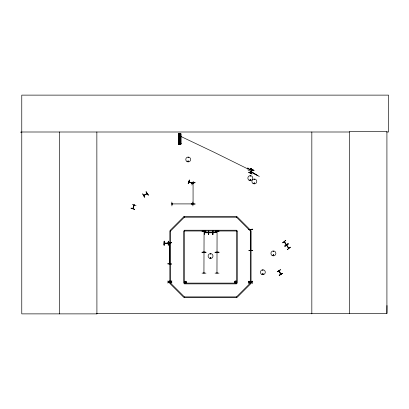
<?xml version="1.0" encoding="UTF-8"?>
<svg xmlns="http://www.w3.org/2000/svg" width="409" height="409" viewBox="0 0 409 409"><rect width="100%" height="100%" fill="white"/><g stroke="black" fill="none" stroke-linecap="round" stroke-linejoin="round"><path stroke-width="0.61" d="M386.638 132L388.55 132L388.55 95.123L21.769 95.123L21.769 313.877L96.913 313.877L96.861 313.447L386.919 313.447L386.975 305.538M251.371 171.504L251.54 171.207M133.032 208.651L133.007 208.212L132.869 208.621M133.994 205.292L134.249 204.965M193.074 183.385L193.206 182.951L193.033 183.304M193.206 203.442L193.058 203.825M203.892 252.266C204.132 250.875 204.065 253.999 203.912 251.913M204.106 252.573L203.933 252.184M216.918 251.913L216.923 252.537M250.722 229.843L250.748 229.434M250.896 250.308L250.743 249.925L250.881 250.359M188.421 157.496L188.033 157.332L188.385 157.537M210.753 254.061L210.395 253.851L210.681 254.142M210.896 257.859C209.817 259.086 210.553 256.438 210.85 258.033M250.114 176.08C250.922 175.481 249.991 176.852 250.277 175.89M254.127 179.357L254.485 179.561L254.28 179.224M254.076 183.196C254.797 184.198 254.301 182.235 254.168 183.431M262.65 270.191C263.345 269.521 262.752 270.988 262.726 270.052M262.501 273.948C263.125 275.421 263.416 272.777 262.512 274.045M263.089 274.107C262.598 273.089 262.629 275.001 263.089 273.984M273.192 251.361L273.611 251.31L273.217 251.412M273.631 255.277C273.263 254.265 272.982 256.106 273.667 255.221M147.153 193.59L143.769 195.476L144.229 195.4M185.257 282.87L185.343 282.077L184.934 282.716L185.911 282.629L185.824 281.653L184.848 281.735L184.934 282.716M185.4 282.072L185.502 281.499M235.507 282.665L235.696 281.898L235.865 282.634L235.507 282.665L234.945 281.862L235.39 281.331L236.279 281.745L235.865 282.634M235.645 281.873L235.748 281.3M132.853 208.534L134.101 204.924L133.983 205.333M169.648 242.972L169.669 243.324M169.653 263.764L169.822 263.396L169.638 263.795M169.817 263.764L169.801 263.386M203.933 273.11L204.071 231.336M216.944 231.417L217.123 231.688M217.118 273.028L217.097 272.716M250.727 229.51L250.906 229.853M251.545 171.289L251.223 171.074M286.387 244.996L284.199 241.806L286.397 244.935M286.31 244.531C287.021 246.049 284.025 240.252 284.413 242.108M286.74 245.507L286.648 245.022M288.713 248.289L288.498 248.053M179.679 144.137L179.934 144.152M133.043 208.595L134.075 204.991M131.013 208.222L134.719 209.459M133.007 208.626L134.239 205.001M136.039 205.569L132.352 204.265M189.27 182.046L188.932 181.744M188.953 181.918L192.578 183.13L188.886 181.893L189.26 182.046M280.773 274.301L278.856 270.901L280.738 274.321M280.564 274.01C281.99 274.996 278.181 269.567 279.199 271.198M188.155 183.61L189.413 179.904L188.206 183.631M193.309 181.412L191.852 185.042M187.889 161.105C188.171 162.588 188.958 160.42 187.966 161.044M187.987 161.161C188.426 162.317 188.452 160.292 188.012 161.412M210.318 257.726C210.661 258.882 210.916 256.913 210.323 257.921M249.996 179.745C250.487 181.392 250.86 178.58 249.986 180.026M250.528 180.052C250.221 178.932 249.965 180.875 250.553 179.873M179.919 144.096L179.699 143.717M216.964 252.578L217.118 251.908M286.515 245.103L288.734 248.324L286.515 245.18M164.295 243.084L168.16 243.222M204.643 232.634L208.508 232.603M208.713 232.634L212.624 232.634M212.946 232.634L216.857 232.634L212.987 232.772M247.399 168.661L247.88 167.813M248.636 168.242L248.156 169.091L213.59 152.015L178.825 135.486L180.778 135.486M249.945 172.787L251.888 169.392M250.088 172.869L252.036 169.479L250.134 172.895M250.932 171.683L256.428 174.986L250.916 171.714M250.512 173.109L252.445 169.709M250.686 173.206L252.629 169.812M252.026 173.963L248.524 172.209L252.01 173.989M253.718 173.283L259.311 176.509M254.536 183.385L254.27 183.493M171.918 203.907L192.849 203.907M212.624 232.772L208.713 232.772M185.451 282.098L185.824 281.653M235.18 282.517L235.553 282.067M235.696 281.898L236.075 281.448M236.525 282.818C233.984 284.454 233.984 279.511 236.525 281.147M147.082 193.631L143.804 195.614M169.807 243.283L169.822 242.972M203.933 231.376L204.071 231.77M254.142 182.941C253.646 184.362 255.41 182.879 254.24 182.925M273.217 254.889C272.614 256.377 274.69 254.715 273.156 254.971M282.619 242.777L285.743 240.426L282.65 242.823M284.848 246.008L288.105 243.841M284.899 246.085L288.151 243.907L284.961 246.172M142.741 193.892L144.617 197.332L142.731 193.897M148.309 195.042L146.069 191.831L148.293 195.052M143.769 195.476L147.036 193.426L146.759 193.779M279.229 275.405L282.537 273.314L279.219 275.39M279.137 275.242L282.553 273.34M192.491 183.263L188.897 181.908L192.532 183.278M204.071 273.11L204.065 272.716M184.725 282.42L185.277 282.22M185.482 282.144L186.034 281.944M234.976 282.22L235.523 282.021M235.732 281.944L236.279 281.745M171.944 203.881L172.353 204.04L171.933 204.065M208.467 232.813L204.643 232.772M168.119 243.263L164.336 243.222M188.217 161.529L188.442 161.233M273.314 254.879L273.58 254.914M235.61 282.092L236.157 282.43M192.838 202.02L192.915 205.931M171.959 203.907L172.312 203.907L172 204.065M195.093 203.922L191.187 203.892M191.187 204.091L195.093 204.065M171.933 205.931L171.852 202.02M202.046 231.131L205.952 231.126M215.073 231.131L218.984 231.126M202.046 231.295L205.952 231.269M215.073 231.295L218.984 231.269M167.777 242.849L171.688 242.823M202.046 252.138L205.957 252.169M215.078 252.195L218.984 252.118M167.782 263.841L171.688 264.025L167.782 263.831M202.046 273.125L205.957 273.151M215.078 273.125L218.984 273.151M20.45 132.153L21.769 132.148M21.769 132L349.378 132M178.825 134.771L180.778 134.771M178.825 136.565L180.778 136.565M178.82 137.516L180.773 137.516M178.82 138.59L180.773 138.59M178.825 143.201L180.778 143.201M178.498 143.503L181.105 143.503M178.498 143.585L181.105 143.585M179.643 143.692L179.95 143.692M179.643 143.707L179.95 143.707M178.672 144.285L180.931 144.275L180.921 133.687L178.672 133.697L178.718 144.285M179.643 144.29L179.95 144.29M208.559 230.748L208.605 234.659M208.692 230.748L208.687 234.659M212.629 230.748L212.629 234.659L212.946 234.659L212.941 230.748M204.612 234.659L204.423 230.748M286.689 245.083L288.826 248.212M234.945 281.862L235.518 281.965M235.737 282L236.31 282.103M184.694 282.062L185.272 282.164M185.487 282.2L186.064 282.302M131.064 208.069L134.766 209.321M250.881 229.429L250.732 229.812M250.564 168.61L253.979 170.512M248.452 168.569L251.284 170.175L248.34 168.764M251.259 170.221L252.097 170.696M251.203 170.318L252.046 170.793M251.203 171.003L251.581 171.218M251.126 171.146L251.504 171.361M251.07 171.238L251.448 171.453M250.993 171.381L251.371 171.596M247.9 169.858L254.562 173.631M255.211 174.076L257.844 175.599M217.097 231.376L217.102 231.729M216.964 273.11L217.072 230.748M203.892 273.033L203.933 272.716M235.093 281.535L235.543 281.913L235.39 281.331M184.848 281.735L185.292 282.113M185.466 282.256L185.911 282.629M146.085 191.821L148.145 195.139M185.144 281.53L185.343 282.077M185.415 282.287L185.614 282.834M216.923 273.033L216.959 272.716M204.106 251.908L204.071 252.578M250.748 229.827L250.748 229.475L250.748 250.318M204.071 231.376L204.071 231.729M169.663 263.427L169.669 263.779L169.669 242.931M386.919 313.447L386.919 131.575L349.378 131.575L349.378 313.447M311.832 132L311.832 313.877M212.838 230.748L212.838 234.659M212.746 234.659L212.746 230.748L212.675 234.659M208.769 230.748L208.769 234.659L208.498 234.659L208.513 230.748M193.068 182.992L193.068 203.84M180.625 133.687L180.625 144.275M180.548 134.934L180.543 137.424M180.548 138.671L180.543 143.651M180.502 134.934L180.502 137.424M180.502 138.671L180.502 143.651M180.379 133.687L180.415 144.275M180.292 137.424L180.292 134.934L180.241 137.424M180.292 138.671L180.292 143.651L180.241 138.671M180.098 144.275L179.5 144.275M179.357 137.434L179.346 134.944L179.311 137.434M179.357 143.661L179.346 138.682L179.311 143.661M179.224 133.697L179.183 144.285M179.101 134.944L179.101 137.434M179.101 138.682L179.101 143.661M179.05 134.944L179.06 137.434M179.05 138.682L179.06 143.661M178.932 133.697L178.932 144.285M178.845 144.285L178.825 133.697L178.805 144.285M168.257 241.198L168.257 245.109M164.239 241.198L164.239 245.109M164.096 241.198L164.096 245.109M96.856 132L96.913 313.877M59.315 132L59.315 313.877M179.377 137.94C179.909 139.602 180.671 136.77 179.377 137.94M250.656 168.447L253.953 170.553L250.656 168.447M169.106 280.988L168.605 281.796L167.797 280.988L168.436 282.016L167.777 283.048L168.585 282.225L169.403 283.048L168.759 282.005L169.403 280.988L169.106 280.988M171.642 280.988L171.141 281.796L170.333 280.988L170.972 282.016L170.313 283.048L171.12 282.225L171.944 283.048L171.294 282.005L171.938 280.988L171.642 280.988M249.689 281.193L249.188 282.005L248.381 281.193L249.02 282.225L248.36 283.258L249.168 282.435L249.991 283.258L249.342 282.21L249.986 281.193L249.689 281.193M252.225 281.193L251.724 282.005L250.916 281.193L251.555 282.225L250.896 283.258L251.709 282.435L252.527 283.258L251.878 282.21L252.522 281.193L252.225 281.193M183.851 216.668L170.062 230.456L170.599 230.993L170.599 283.115L184.393 296.903L236.509 296.903L250.298 283.115L250.298 230.993L236.509 217.205L184.393 217.205L170.599 230.993L169.842 230.993L169.842 283.115L170.599 283.115L170.062 283.652L183.851 297.44L184.393 296.903L184.393 297.665L236.509 297.665L236.509 296.903L237.046 297.44L250.835 283.652L250.298 283.115L251.06 283.115L251.06 230.993L250.298 230.993L250.835 230.456L237.046 216.668L236.509 217.205L236.509 216.448L184.393 216.448L184.393 217.205L183.851 216.668M184.546 281.285C183.426 286.315 189.669 280.554 184.546 281.285M288.059 243.774L284.838 245.993L284.991 246.218L288.212 243.999L288.059 243.774M290.416 247.194L287.307 249.572L290.4 247.174M280.533 269.71L277.22 271.801L280.533 269.71M195.093 182.721L191.182 182.961L195.093 182.721M252.767 229.204L248.861 229.444L252.767 229.204M171.688 242.68L167.777 242.9L171.688 242.66M252.767 250.349L248.861 250.589L252.767 250.349M205.957 252.251L202.046 252.491L205.957 252.251M218.984 252.251L215.078 252.491L218.984 252.251M236.509 230.236L184.393 230.236L184.393 283.872L236.509 283.872L236.509 230.236M237.271 230.993L183.631 230.993L183.631 283.115L237.271 283.115L237.271 230.993M164.295 241.198L164.075 245.109L164.295 241.198M168.421 241.198L168.232 245.109L168.421 241.198M180.793 144.275L180.793 133.687L180.778 144.275M253.11 183.554A2.444 2.444 0 0 0 256.775 181.438A2.444 2.444 0 0 0 253.11 179.326A2.444 2.444 0 0 0 253.11 183.554M249.091 180.246A2.474 2.474 0 0 0 252.798 178.109A2.474 2.474 0 0 0 249.091 175.967A2.474 2.474 0 0 0 249.091 180.246M187 161.581A2.439 2.439 0 0 0 190.655 159.469A2.439 2.439 0 0 0 187 157.358A2.439 2.439 0 0 0 187 161.581M272.169 255.533A2.474 2.474 0 0 0 275.876 253.391A2.474 2.474 0 0 0 272.169 251.249A2.474 2.474 0 0 0 272.169 255.533M261.648 274.327A2.439 2.439 0 0 0 265.303 272.215A2.439 2.439 0 0 0 261.648 270.104A2.439 2.439 0 0 0 261.648 274.327M209.326 258.145A2.439 2.439 0 0 0 212.987 256.034A2.439 2.439 0 0 0 209.326 253.923A2.439 2.439 0 0 0 209.326 258.145"/></g></svg>
